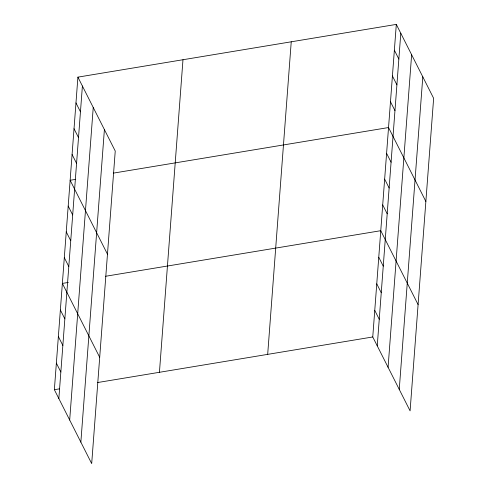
<?xml version="1.0" encoding="UTF-8"?>
<svg xmlns="http://www.w3.org/2000/svg" width="488" height="488" viewBox="0 0 488 488"><rect width="100%" height="100%" fill="white"/><g stroke="black" fill="none" stroke-linecap="round" stroke-linejoin="round"><path stroke-width="0.73" d="M77.909 77.135L115.241 151.036L91.689 463.6L54.363 389.699L77.909 77.135L396.311 24.4L433.637 98.302L410.091 410.865L372.759 336.964L396.311 24.4M58.847 398.58L82.399 86.016M69.686 420.04L93.238 107.47M80.856 442.146L104.401 129.576M159.436 372.295L182.982 59.731M267.686 354.367L291.238 41.803M377.248 345.852L400.794 33.282M388.082 367.305L411.634 54.741M399.251 389.412L422.803 76.848M75.353 179.413L70.138 180.279L107.47 254.181M113.362 173.124L388.54 127.545L425.865 201.446M68.332 282.442L62.366 283.424L99.698 357.326M105.591 276.269L380.768 230.696L418.094 304.597M54.363 389.699L59.579 388.832M97.582 382.543L372.759 336.964M394.365 50.185L398.855 59.072M392.425 75.975L396.909 84.857M390.479 101.76L394.969 110.642M386.594 153.336L391.083 162.217M384.654 179.12L389.137 188.002M382.708 204.905L387.197 213.793M378.761 257.261L383.251 266.143M376.76 283.827L381.25 292.715M374.76 310.399L379.249 319.28M75.969 102.919L80.453 111.801M74.023 128.704L78.513 137.592M72.084 154.495L76.567 163.376M68.198 206.064L72.681 214.952M66.252 231.855L70.742 240.736M64.312 257.64L68.796 266.521M60.366 309.996L64.855 318.877M58.365 336.561L62.854 345.449M56.364 363.133L60.854 372.015"/></g></svg>
